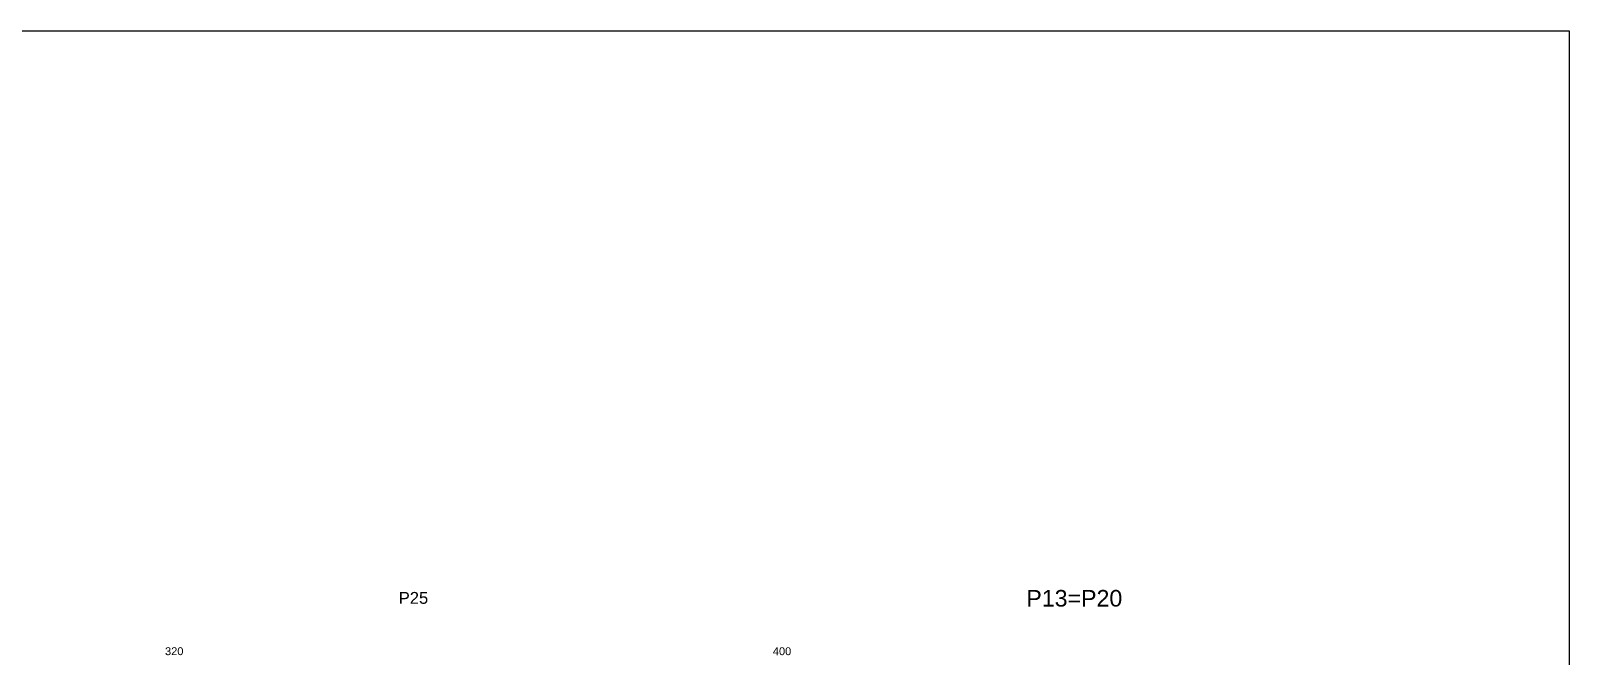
# Model space of a CAD drawing. Extents: x 25 to 1028, y -81 to 176.
# Drawn here: x 798.68 to 809, y 115.26 to 119.46 of the extents above; entities that cross this region are included whole.
import ezdxf

# ---------------------------------------------------------------- set-up
doc = ezdxf.new("R2010")
doc.units = 0
doc.header["$LTSCALE"] = 0.3
doc.layers.add('DT-Textos', color=7, linetype='CONTINUOUS', lineweight=5)
doc.layers.add('DT-Título', color=3, linetype='CONTINUOUS', lineweight=20)
doc.layers.add('VPort', color=45, linetype='CONTINUOUS', plot=False)
doc.styles.add('Arial', font='arial.ttf')

msp = doc.modelspace()

# ---------------------------------------------------------------- linework, layer by layer
at = {"layer": 'VPort'}
msp.add_lwpolyline([(784.80967722, 119.45589403), (808.9966287, 119.45589403), (808.9966287, 99.25678883), (784.80967722, 99.25678883)], close=True, dxfattribs=at)

# ---------------------------------------------------------------- texts
at = {"layer": 'DT-Textos', "char_height": 0.05295, "width": 0.19062, "attachment_point": 7, "line_spacing_factor": 0.798, "style": 'Arial'}
for s, insert in [('320', (799.57879226, 115.26560598)), ('400', (803.65540389, 115.26547273))]:
    msp.add_mtext(s, dxfattribs=dict(at, insert=insert))
at = {"layer": 'DT-Título', "attachment_point": 7, "line_spacing_factor": 0.798, "style": 'Arial'}
for s, insert, char_height, width in [('P25', (801.14640389, 115.60976873), 0.079425, 0.28593), ('P13=P20', (805.3555364, 115.5910118), 0.111195, 0.400302)]:
    msp.add_mtext(s, dxfattribs=dict(at, insert=insert, char_height=char_height, width=width))

doc.saveas('drawing.dxf')
